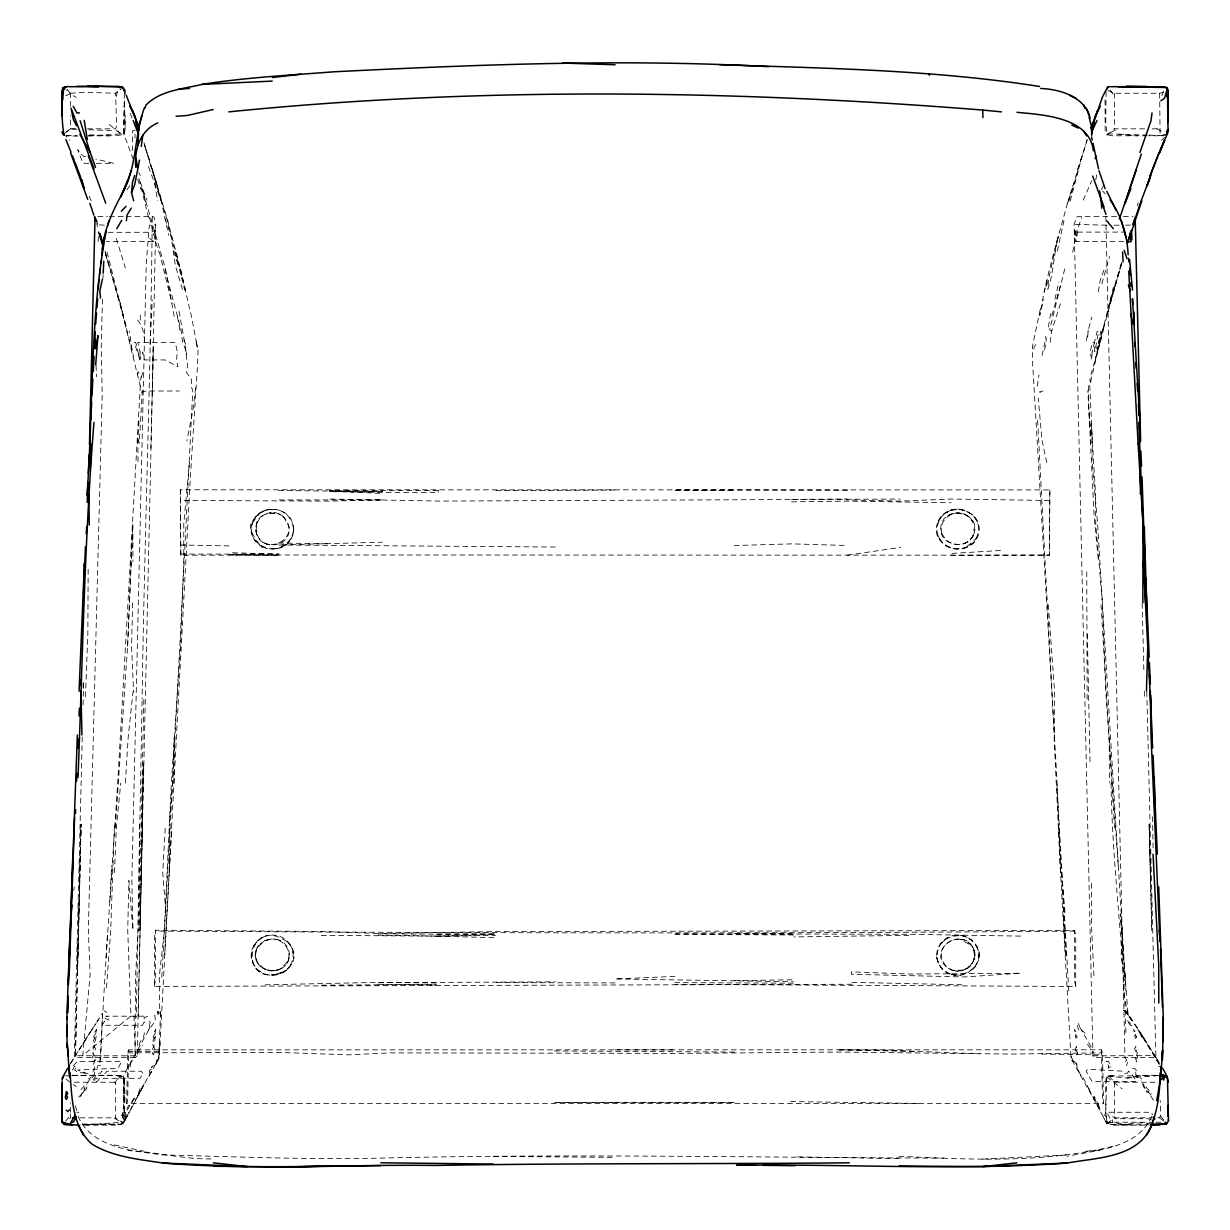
<?xml version="1.0" encoding="UTF-8"?>
<svg xmlns="http://www.w3.org/2000/svg" width="1230" height="1230" viewBox="0 0 1230 1230"><rect width="100%" height="100%" fill="white"/><g stroke="black" fill="none" stroke-linecap="round" stroke-linejoin="round"><path stroke-width="0.75" stroke-dasharray="5 3.75" d="M66.712 131.841L70.51 128.843L70.51 115.728M70.525 106.364L70.525 93.265L66.343 89.959M70.51 1114.072L70.51 1117.824L68.157 1120.422M70.51 1112.197L70.51 1102.833M114.452 1118.439L123.369 1123.067L115.605 1117.824L115.62 1082.231L117.711 1076.127L122.923 1076.496C126.429 1091.441 124.338 1107.753 123.369 1123.067L120.233 1124.558L81.488 1124.758M1105.77 1100.035L1105.755 1112.597L1107.277 1123.574L1114.072 1124.82L1149.266 1124.804M126.613 1103.433L127.736 1052.865L128.781 1049.867L1101.419 1049.82L1102.434 1052.865L1103.556 1103.433L126.613 1103.433L127.613 1100.911L128.781 1049.867M229.626 554.576L279.102 555.176L180.81 555.191L180.318 489.786L1049.867 489.924L1049.359 555.191L229.564 554.961M155.949 1064.042L157.917 1057.569L155.949 1064.042L151.352 1067.363L155.949 1064.042L158.747 1058.876L159.485 1054.125L173.953 783.049L174.107 737.4M1049.867 489.924L1049.359 555.191M1087.12 699.301L1086.767 569.982M1105.047 99.845L1105.14 130.903L1107.092 135.3M88.16 569.352L87.837 633.727L85.362 698.932M139.451 824.438L138.913 930.726L143.849 699.286L142.111 699.301L136.253 1017.487M293.463 532.298L293.463 526.025M1100.865 338.973L1098.651 347.444L1096.514 348.536L1103.864 325.781L1089.78 385.313L1092.225 439.095L1092.117 462.495L1097.606 523.534L1125.911 990.98M135.008 138.037L135.039 134.008M82.256 736.924L74.292 1057.323L134.977 1057.616L135.561 975.774L138.114 930.756M133.347 159.254C129.657 151.536 128.105 143.049 123.861 135.438L125.091 129.534L125.229 115.22M126.137 216.372L152.274 216.526C150.721 377.549 144.402 538.31 142.111 699.301M251.412 952.051C250.674 997.484 321.783 966.365 282.054 937.291A22.355 22.355 0 0 0 262.759 937.291L257.377 940.996L253.472 946.07A19.142 19.142 0 0 0 253.472 964.32L257.377 969.409L262.759 973.099A22.355 22.355 0 0 0 282.054 973.099L287.451 969.409L291.356 964.32M124.384 1111.443L124.245 1077.096L123.969 1100.127L121.847 1124.128L114.405 1125.112L80.611 1125.112M164.682 954.864L169.294 872.362L169.848 828.282M851.944 984.246L154.427 986.414L154.473 935.092L155.487 930.203L321.922 931.479L378.794 933.524L495.736 931.587L1074.636 930.433L1074.666 981.063L1075.727 986.491L675.039 984.369M108.148 232.332L151.352 232.27L155.472 230.102L155.165 241.603L106.533 241.649M152.274 216.526L154.011 217.08L155.687 224.844L152.259 394.246M329.947 499.042L438.541 501.087L900.222 499.042M1106.093 91.604L1105.755 123.615L1107.277 134.593L1111.659 135.761L1146.698 135.807M99.815 1062.628L107.61 932.555M98.2 241.603L98.385 232.332M143.341 763.169L140.02 930.264M150.875 448.289L153.32 346.337L137.237 1055.832L75.43 1055.724L81.088 824.238L75.43 1055.724L74.292 1057.323M141.066 880.603L143.464 763.138L141.988 824.3M138.129 1016.134L142.542 824.208M79.612 880.603L80.965 824.269L77.367 974.867L79.858 880.542M132.64 602.915L131.564 646.826L133.578 692.136M83.04 704.913L83.625 682.05M102.459 299.151L101.229 346.568L102.198 394.276L88.329 930.126L90.128 974.729L82.748 1055.586L130.934 1015.995L127.72 930.126L128.904 880.495L132.948 930.126L131.856 880.495L146.247 263.574L149.307 225.167L155.687 224.844M102.982 278.288L103.089 274.49M106.026 958.401L117.726 782.541L140.297 385.882L140.774 388.265L118.926 299.151M100.676 1060.137L102.536 1013.213L96.017 1023.514L98.846 1018.901M114.39 825.468L110.669 931.694L106.287 989.966M142.311 390.279L139.251 443.031L137.898 439.095L138.99 421.444M161.776 977.45C172.861 781.634 183.07 585.695 192.787 389.818L191.265 387.404L191.619 379.532L186.422 372.382L187.652 365.648L185.53 349.843L182.486 341.417L180.948 329.302L164.897 269.37M88.529 135.9L123.354 133.732L124.476 99.768L125.091 129.534M158.947 1055.801L159.869 1043.24L158.747 1058.876L160.623 1009.845L160.346 1017.456M1105.493 1092.286L1105.955 1079.217L1107.646 1076.127L1115.733 1075.035M115.297 827.975L127.597 646.273L132.84 523.596L132.948 561.51M114.498 872.639L116.297 828.19L120.771 783.064M189.482 462.173L183.777 523.734L183.747 561.464L180.487 646.78L171.37 782.541L164.251 932.079L159.27 976.789L159.731 1012.182L157.732 1011.675L157.932 1015.427L154.719 1015.058L155.549 1020.669L148.599 1030.14L125.783 1071.361L125.783 1074.128L123.169 1076.373L124.614 1080.278M127.597 646.273L132.84 523.596M174.768 737.739L172.707 782.557L169.048 825.422M150.106 344.615L152.274 299.828M1101.419 1049.82L1102.541 1100.373L1103.479 1103.864M1122.329 932.279L1121.053 957.201L1125.096 977.804L1123.052 989.858L1128.141 1015.795L1120.361 913.921L1125.096 977.804M173.953 783.049L190.343 477.363L197.43 366.309L198.061 350.888L195.939 339.741L197.307 347.444L197.676 346.214M109.778 901.19L111.73 865.474M124.245 1080.125L123.415 1095.546L124.276 1115.548M169.294 872.362L171.77 828.159M165.235 828.328L162.729 872.823L166.127 915.673M125.368 783.08L128.181 737.4L133.024 691.675M1075.727 986.491L1075.743 936.061L1074.636 930.433M94.495 1071.976L94.203 1075.051L91.266 1076.988L87.007 1083.707L86.684 1088.565L76.306 1099.743M137.622 374.151L137.822 371.522L141.266 377.303L139.836 380.47M1037.259 386.159L1038.981 374.889M1067.502 203.135C1057.354 240.281 1045.977 277.427 1039.719 315.434L1043.84 299.228M973.991 533.774C981.586 510.558 940.704 504.777 940.735 528.808C940.52 546.981 968.702 550.364 973.991 533.774L971.577 538.279L967.795 541.83L963.059 544.121M1057.831 237.636L1048.652 278.826L1047.776 289.388C1054.033 272.414 1053.449 253.841 1058.553 236.406M1087.658 337.112L1088.258 330.147L1091.886 317.079M1158.491 1075.65L1109.06 1076.081L1106.769 1077.019L1105.755 1112.597L1107.277 1123.574L1112.304 1119.746L1112.673 1122.221M179.026 311.282L185.884 349.182M195.616 387.696L192.864 410.712L186.837 441.063M73.8 890.566L74.231 886.938M124.491 1121.683L126.26 1115.318L124.491 1121.683L125.66 1112.458L124.491 1121.683L121.847 1124.128L78.535 1124.066M180.318 489.786L180.81 555.191M1050.143 342.294L1051.681 330.962L1060.506 303.518M1095.177 361.19L1100.865 330.962M144.371 1032.8L143.556 1037.551L140.404 1041.549L138.529 1046.469M1044.639 349.843L1046.346 339.757L1045.577 335.436M937.491 522.95C928.312 550.379 974.637 559.435 978.834 532.267C982.693 508.236 944.901 500.318 937.491 522.95L942.672 514.955L951.128 510.035C965.027 505.653 981.002 517.338 978.696 532.298L974.898 540.969C967.702 549.718 954.618 551.471 945.209 545.413M936.491 955.203L937.537 948.991L940.55 943.379L948.115 937.291A22.355 22.355 0 0 1 967.41 937.291C1005.125 962.014 943.01 998.145 936.491 955.203C936.645 965.335 944.917 973.191 954.434 975.052M1072.729 252.304L1075.881 234.038L1081.662 217.449M1098.252 291.818L1100.389 279.61L1104.755 267.986M1086.321 340.787L1088.258 330.147M1095.807 179.765L1096.791 174.414M252.258 522.981C244.001 546.059 280.947 559.358 291.402 538.279A19.142 19.142 0 0 0 291.402 520.029C283.93 505.715 260.96 505.776 253.534 520.029C240.204 530.453 276.858 560.265 255.271 540.969C246.876 530.022 252.965 513.879 265.895 510.05L275.797 509.312L268.986 509.405L259.914 513.018L255.24 517.415L252.258 522.981L259.914 513.018M1150.926 858.263L1155.908 1057.4L1093.977 1057.508L1092.932 1055.832L1074.113 224.398L1076.973 216.68L1116.363 216.372M127.09 1114.18L125.783 1117.793M1057.323 251.058L1064.38 218.771M1064.719 268.909L1049.667 329.855L1051.681 330.962M1042.087 355.455L1045.854 338.019M116.343 96.509L117.711 90.19L120.694 89.406M1040.196 309.545L1032.493 346.214L1032.37 358.853L1057.154 783.064L1060.475 872.085L1070.946 1056.508L1071.96 1060.137L1100.466 1110.951L1098.405 1107.43M1126.526 1065.78L1127.51 1062.059M154.427 986.414L155.534 979.003L155.487 930.203M1048.36 326.903L1051.143 311.282M1051.896 315.603L1060.26 286.036M1101.865 283.853L1109.552 256.44M1097.652 350.396L1113.504 286.851M1047.13 280.163L1044.208 291.818L1048.652 278.826M1054.94 299.151L1058.815 281.993M94.725 1066.825L93.741 1070.715L92.019 1072.206M264.65 543.153A17.912 17.912 0 0 0 280.117 543.153C297.629 535.557 287.021 509.205 269.724 512.895C251.397 514.555 251.412 543.107 269.724 544.706M1070.284 200.905L1079.125 167.326M1103.694 327.857C1100.051 346.045 1093.27 362.927 1089.734 380.823L1090.948 381.331L1088.596 386.005L1088.565 402.579L1089.718 421.982L1092.225 439.095M1068.793 201.474L1087.243 139.436M149.322 1025.974L150.137 1022.837L149.261 1020.085M1074.836 230.471L1075.005 241.603L1075.973 241.633L1077.634 232.116L1074.697 230.102L1076.296 235.56L1074.697 230.102M1103.479 328.656L1121.868 262.559M1107.123 314.803L1111.244 299.151M1137.335 205.84L1138.227 202.52M1115.087 285.483L1110.582 301.55L1121.914 262.866M1115.395 284.837L1120.1 268.371M1121.16 263.681L1109.66 302.534M1087.028 140.22L1067.271 203.949L1072.222 188.482M1120.791 266.003L1121.898 262.497M1131.861 1020.623L1125.512 1011.321L1122.052 1009.676L1127.357 1012.475L1152.941 1052.588M130.057 1067.271L131.533 1059.122M1077.542 169.771L1082.031 155.826M141.266 377.303L142.818 372.567M257.208 521.489L255.333 528.808L257.208 536.111M140.174 1088.565L137.13 1096.437M1107.277 1123.574L1114.564 1117.824L1159.659 1117.824L1160.659 1115.072L1160.213 1100.481M87.422 128.843L115.605 128.843L116.604 126.106L115.62 93.265L121.37 88.729M148.599 1030.14L149.999 1026.343M1161.95 95.679L1164.118 90.051M155.472 230.102L153.258 235.637L155.334 230.471M141.773 1088.012L145.94 1080.586M1083.23 200.121L1091.763 180.81M80.627 1096.76L84.578 1087.581M289.158 957.463C286.359 975.083 258.254 975.113 255.486 957.463C252.642 941.135 276.735 932.155 286.129 945.47A15.436 15.436 0 0 1 286.129 964.428M83.256 1092.455L87.007 1083.707M143.218 1086.351L137.714 1096.007L151.259 1071.222M124.737 1120.622L140.943 1090.487L139.236 1091.917M131.764 1107.43L132.44 1105.985L128.412 1113.427M126.367 1117.932L128.181 1114.365M148.799 1076.435L155.672 1064.165M122.662 1116.794L128.597 1105.601L129.919 1105.493L135.531 1097.006L134.439 1097.16L127.981 1109.122L125.06 1112.212L123.338 1112.258L120.924 1116.855L122.662 1116.794L123.046 1118.547M137.237 1055.832L134.977 1057.616M940.873 943.671L948.115 937.291C936.737 943.395 933.001 960.2 942.718 969.409M1151.926 1116.225C1137.781 1148.313 1096.56 1150.081 1067.087 1156.338M87.991 1035.845L82.61 1044.301M1101.327 189.589L1103.956 184.961M140.558 1091.164L140.943 1090.487L135.392 1100.281L136.561 1098.282M86.069 1038.52L78.09 1051.435L97.185 1021.546M72.37 1070.023L74.584 1066.226L76.86 1066.21L74.646 1070.008L76.691 1071.622L88.56 1073.99L77.628 1070.008L118.08 1068.178L121.801 1061.336L77.49 1061.352L72.862 1066.287M92.88 1027.988L91.589 1030.14L95.125 1024.498M70.264 1063.873L76.706 1054.295M70.648 1063.243L80.042 1048.068M149.491 1074.912L151.674 1071.407M92.481 1077.741L94.203 1075.051M88.299 1035.076L90.728 1031.309M126.905 189.866L131.364 183.562M137.376 1052.588L142.834 1045.223M972.915 969.548L976.712 964.443M1035.783 344.707L1033.907 347.183L1034.03 350.704M253.472 946.07L257.377 940.996L262.759 937.291M65.667 1121.13L69.587 1116.164M130.38 1062.72L132.563 1060.076M80.98 1089.672L86.577 1083.153M291.402 538.279L284.96 545.413L279.041 548.273L269.139 548.995M127.182 1067.163L128.95 1065.349M284.684 971.577C293.37 965.15 296.138 952.512 289.373 943.61C247.061 909.693 235.022 992.133 284.684 971.577L272.23 975.236M1161.535 140.266L1164.518 137.422M151.336 1069.024L149.184 1071.069L149.906 1072.729M967.18 546.397L976.651 538.171L972.822 543.245L964.428 548.18C950.636 552.531 934.677 540.939 937.137 526.025L940.827 517.415L945.501 513.018L951.128 510.035M1125.142 1061.475L1126.849 1060.091L1124.743 1057.308M64.683 133.409L70.31 128.935L77.782 129.242M1144.623 128.843L1114.564 128.843L1107.277 134.593L1117.732 128.627M88.499 1078.91L91.266 1076.988M148.507 217.449L138.929 178.442L146.939 200.121M282.346 967.979L277.596 970.27L269.662 970.854L262.313 967.979M947.777 515.77C953.85 511.941 961.645 512.141 967.795 515.77L972.961 521.489M65.79 95.756L70.325 93.665L76.291 97.539M945.516 939.228C953.896 934.554 965.442 934.047 972.792 940.996M1092.932 1055.832L1153.525 1055.617L1155.908 1057.4M269.585 939.259L264.588 940.873L257.162 947.792L255.379 955.049L257.316 962.229L264.588 969.225L272.23 970.962L279.871 969.225L287.144 962.229C292.54 952.697 285.175 940.889 274.89 939.197M135.069 130.149L132.456 130.903L132.333 149.43L134.255 153.442M1043.009 391.002L1039.396 391.924L1043.132 394.276M1107.815 90.451L1114.549 93.265L1159.644 93.265L1163.088 92.419M1167.439 134.085L1160.105 135.761L1148.605 135.807M264.588 940.596L272.322 938.844L277.596 939.612M141.096 392.155L146.57 391.002L179.319 391.017M1088.719 1088.719L1106.554 1123.313C1120.868 1127.449 1136.643 1120.345 1151.634 1124.066M898.992 1156.246C971.454 1159.629 1045.162 1163.595 1116.133 1145.484M1107.646 1076.127L1127.064 1078.064L1142.209 1075.312L1157.015 1075.312M274.936 512.987L264.635 514.601L260.329 517.476L256.363 523.888L256.271 533.697L260.329 540.078C270.8 550.563 291.187 541.062 288.912 526.286L284.022 517.676L279.963 514.54M847.316 555.176L900.637 547.365M1166.271 134.931L1160.105 135.761L1159.644 93.265M100.506 1065.334L97.8 1065.687L96.355 1070.361M1085.875 1151.28L1102.264 1149.819M89.483 134.793L109.086 135.838L122.308 135.023L124.03 132.363L124.261 94.925M1127.064 1078.064L1160.705 1075.328M951.328 510.081L961.03 509.312M87.115 1124.912L121.186 1122.221M70.525 93.265L84.44 92.265L115.62 93.265M982.601 1159.106L1067.056 1154.955M1000.528 550.502L951.051 553.469L951.051 554.576M65.482 1075.881L71.094 1075.635M72.97 1075.558L120.924 1075.389L123.169 1076.373M674.901 976.405L615.077 978.957L793.35 981.755M960.584 939.336C951.805 938.29 943.41 943.948 941.242 952.543L941.934 959.969L946.039 966.303C958.57 979.403 981.832 963.382 973.022 947.623C962.137 926.344 927.697 948.668 945.793 966.334L952.573 970.27L963.152 970.193C979.618 966.027 977.035 941.027 960.584 939.336L971.5 945.747M1147.59 135.131L1107.615 133.839M1149.42 135.069L1164.349 135.884M89.467 135.469L93.019 135.362M555.207 547.027L278.595 544.998L382.422 542.184M734.187 545.551L792.012 543.86L847.731 545.505M321.245 935.369L436.404 936.122L495.475 934.431L378.256 933.816M1074.62 931.079C768.304 933.924 461.88 933.001 155.549 931.079M97.862 216.434L107.548 216.388M265.127 984.83L378.225 982.37L436.404 982.97M127.736 1052.865L280.04 1052.434L348.521 1054.848L390.448 1052.865L676.008 1053.403L839.706 1052.065L1011.091 1054.064L1102.434 1052.865M321.245 985.168L436.404 984.477M1125.527 225.151L1131.154 225.059M908.924 935.369L793.765 936.906M734.418 980.648L793.35 979.787M78.074 1116.425C92.142 1148.251 133.424 1150.973 163.113 1154.955C235.668 1156.692 308.346 1159.813 381.008 1158.107C568.506 1153.54 756.066 1157.584 943.564 1158.122M791.628 501.84L847.286 501.102L951.051 502.778M378.763 982.678L555.268 981.848M495.982 490.616L615.092 490.047M378.225 935.108L436.404 936.122L495.475 935.4M123.354 133.732L124.522 133.716M436.419 934.154L495.49 933.601M674.978 490.647L734.187 490.263M847.731 490.201L674.978 489.909M791.643 499.411L847.301 499.026M793.765 934.954L675.039 934.4M951.082 555.299L1049.405 554.961M1020.546 936.107L908.909 934.277L675.039 933.77M1123.713 241.649L1075.973 241.633M70.51 128.843L76.137 128.843M1152.141 128.843L1159.659 128.843M88.329 135.838L109.086 135.838M88.745 163.298L82.979 163.298L77.705 149.753L83.148 156.118L86.746 156.963M96.432 163.298L113.713 163.298L95.725 159.085M109.409 216.388L124.276 216.372M1106.646 225.182L1074.113 224.398M1114.211 225.182L1119.869 225.182M1077.634 232.116L1124.835 232.101M279.102 499.934L382.884 499.918L329.978 501.117L180.825 500.472M180.825 554.1L279.118 554.1L229.641 552.685M615.092 982.908L495.736 982.616M554.299 1050.943L734.756 1052.081M74.292 1082.231L115.62 1082.231M1109.06 1076.081L1114.549 1082.231L1159.644 1082.231M79.904 1117.824L115.605 1117.824M1153.986 1122.221L1108.983 1122.221L1131.2 1124.897M1155.862 1122.221L1165.241 1122.221M1113.473 1125.142L1147.129 1125.158M615.092 1049.82L675.87 1049.882M77.059 1075.343L70.095 1075.328L116.127 1075.251L122.923 1076.496L119.372 1077.665L114.452 1082.108L116.066 1083.615M793.381 983.185L674.901 982.632M839.26 1049.82L881.018 1050.02L979.818 1053.787M127.843 1051.45L158.27 1051.589M493.291 1156.4L615.077 1157.369M734.679 933.447L793.75 933.878M76.706 1112.258L78.966 1112.274M278.58 490.539L329.456 491.031L382.422 493.43M898.792 1158.583L794.811 1156.861M1123.374 216.372L1133.091 216.48M378.225 984.246L436.419 984.999M1041.564 1054.064L1102.495 1054.848M790.629 1101.588L918.472 1103.433M1049.344 500.472L951.082 499.042L900.191 501.117L847.286 499.918M278.58 543.045L329.456 543.814M180.287 545.013L229.103 545.889M851.944 982.37L965.043 984.83M839.291 1049.882L917.103 1051.45M104.35 225.167L97.478 224.736M436.404 936.122L495.475 937.752M66.389 135.408L77.013 135.838M88.975 129.719L113.222 130.734M127.797 1150.557C156.625 1151.726 184.808 1159.905 213.943 1158.845M77.828 136.053L65.82 135.884L69.987 140.374M951.405 974.391L961.23 975.067M269.724 512.895L277.657 513.479L282.393 515.77M952.573 970.27C965.596 974.76 980.064 960.399 973.022 947.623L967.856 941.919M1132.599 1068.47L1135.09 1068.67L1136.428 1070.715M1118.685 134.162L1137.12 135.838M1103.986 1114.426L1106.17 1116.702M957.878 509.082L964.412 510.127L972.822 515.001L976.651 520.09L978.511 526.04M1109.183 1123.805L1106.554 1123.313L1105.078 1118.931M114.344 1144.961L144.294 1151.28M1158.645 1066.395L1160.643 1066.825M106.718 1012.382L104.227 1010.937M262.697 546.935C275.828 553.392 293.109 544.244 293.478 529.131C292.802 519.229 285.452 510.88 275.612 509.358M961.091 935.354C971.869 937.337 980.11 947.408 978.865 958.524M1151.265 1119.854L1148.082 1118.716L1115.441 1118.716L1114.472 1116.871L1111.505 1116.871L1110.198 1118.7L1106.831 1112.258L1151.203 1112.274L1152.633 1114.764M1058.738 828.19L1066.287 955.51M1106.769 1077.019L1122.114 1088.842M1156.815 128.627L1163.595 132.717M1125.512 1011.321L1127.357 1012.475M941.888 533.697L945.978 540.032L950.344 542.768L957.893 544.69L965.535 542.953L969.793 540.032L972.945 536.034L974.514 526.286L971.439 519.475L965.535 514.601C953.373 508.221 937.644 520.659 941.888 533.697L944.363 535.296M73.308 1084.583L76.291 1086.505M1135.674 1071.976L1135.967 1075.051L1141.671 1078.91M1091.072 1046.899L1079.633 1026.804L1077.234 1025.144L1078.51 1029.695L1080.801 1031.309M109.224 124.568L122.308 135.023L115.605 128.843M149.522 238.405L153.75 241.649M1159.659 1117.824L1163.841 1121.114M1146.037 1087.028L1151.833 1093.993M66.051 1079.033L70.325 1082.646M1081.57 1030.14L1084.952 1033.077M1156.246 1059.676L1160.197 1064.642M1125.235 1011.921L1129.032 1015.765M1102.587 190.988L1105.124 193.817M1129.186 1016.887L1137.289 1027.988M1160.582 1116.164L1164.549 1120.822M1143.162 1083.707L1145.038 1088.012L1151.249 1095.469M137.576 320.015C142.818 326.55 144.756 335.452 144.525 343.724M1087.489 1044.301L1093.147 1051.958M1137.827 1029.71L1144.484 1039.166L1136.412 1026.804M1144.484 1039.166L1139.441 1031.309M67.343 89.359L70.325 93.665M1110.26 90.051L1113.934 95.433M1147.559 1044.301L1155.6 1056.878L1153.248 1053.372M937.844 535.281L940.735 540.893M1103.31 1116.855L1104.571 1119.469M287.451 940.996L292.632 948.991L293.417 958.339M1135.967 1075.051L1137.689 1077.741M1144.1 1038.52L1146.867 1042.886M1144.361 1088.335L1140.917 1080.14M1155.216 1056.247L1159.521 1063.243L1157.584 1060.076M1153.402 1100.281L1148.159 1091.702L1146.914 1092.455L1145.038 1088.012M1159.321 1064.58L1140.425 1033.446L1141.455 1036.905M1083.138 1077.741L1090.672 1092.132M1139.979 1033.031L1142.562 1037.905M1080.986 1075.743L1077.572 1068.885L1075.989 1062.29M138.882 172.738L140.251 175.567M1093.608 1098.282L1094.285 1099.743M1077.572 1068.885L1078.987 1071.976M89.267 196.185L91.281 200.936M183.824 339.757L186.545 346.307M148.476 166.588L161.376 201.474L168.648 235.222M130.211 113.237L131.948 117.957M164.974 218.525L171.093 235.96L184.761 290.126M182.394 289.388L175.367 265.449L171.093 235.96L166.972 219.54L144.494 144.233M976.697 946.07L978.757 952.051L978.757 958.339L974.96 967.011L967.41 973.099A22.34 22.34 0 0 1 948.115 973.099M1078.526 1023.498L1079.633 1026.804M144.694 145.786L161.376 201.474M116.297 238.466L125.414 267.986M96.601 223.568L97.708 226.95M148.138 155.826L157.855 187.36M137.637 179.211L140.973 189.589M109.378 266.003L104.827 251.643L126.352 326.903M173.83 251.212L178.335 265.957L175.782 252.227M152.382 168.971L167.957 221.585L180.395 268.817L191.803 317.909L197.307 347.444M149.368 217.172L158.486 252.119M105.011 251.043L119.064 300.105M143.972 142.572L146.908 152.889M167.71 220.754L167.957 221.585M185.53 349.843L187.575 357.177M96.447 219.294L98.523 226.658M159.331 251.843L171.877 303.195L174.445 318.109M107.041 252.119L133.547 356.393M145.54 201.735L142.25 188.82L165.45 268.909L171.877 303.195M180.395 268.817L186.284 293.663M176.505 253.472L182.148 279.164M120.002 302.088L123.261 315.603M75.522 1105.785L77.229 1112.873M1046.792 462.618L1041.902 439.602L1038.258 398.043M177.458 316.786L179.964 330.301M154.642 183.362L157.625 200.628M132.133 349.843L129.304 330.962M1098.19 558.543L1094.162 516.692L1087.858 390.264M1068.778 990.98L1056.816 782.572M1061.628 872.562L1065.242 915.95M1118.239 865.382L1105.816 692.136L1102.372 602.869L1095.761 523.703L1095.3 490.416L1091.179 421.444M1037.628 420.153L1054.387 737.723L1054.602 692.136L1048.191 602.885M1089.088 413.003L1091.133 443.523M1114.518 828.113L1100.85 601.731M1063.274 915.274L1065.487 954.864M1060.475 872.085L1054.095 737.416M1093.962 975.774L1091.717 930.741L1091.41 880.865M133.947 1015.995L135.546 1055.601M96.048 365.448L96.493 376.657M1142.132 603.423L1143.9 672.087M83.04 683.573L83.271 691.26M1150.665 880.619L1149.204 824.269L1151.757 930.264L1149.081 824.238M1111.059 783.049C1112.089 867.411 1124.558 951.221 1125.942 1035.583M1146.791 691.598L1150.88 856.388M1105.832 216.372L1124.989 1057.662M123.446 1077.511L123.969 1100.127M1144.3 691.26L1144.469 698.932M1087.32 634.25L1090.057 763.307M1152.495 816.705L1153.125 848.577M140.281 315.111L140.358 323.598M1109.214 737.739L1109.46 782.541M137.898 439.095L138.052 462.495M1114.549 93.265L1114.564 128.843M1114.549 1082.231L1114.564 1117.824M258.531 964.412A15.452 15.452 0 0 1 258.531 945.47M140.066 351.934L139.943 359.898L134.255 342.417L135.777 342.478L139.943 359.898L142.68 351.934L144.54 359.929L164.989 359.929L177.935 366.725L176.505 359.929L177.381 351.934L175.29 342.509L137.791 342.509L140.066 351.934M1092.102 351.918L1091.733 359.837L1090.103 351.934L1092.378 342.509L1094.392 342.478L1097.175 331.362L1098.713 331.3L1094.792 351.719L1094.392 342.478L1092.102 351.918M155.426 1036.26L153.842 1046.638L152.474 1049.021L153.627 1050.897L152.274 1053.249L153.442 1054.956L154.826 1048.836L152.658 1044.777L154.042 1042.394L152.858 1040.703L155.426 1036.26M155.764 1029.356L154.227 1038.32L153.027 1036.998L154.411 1034.599L153.166 1033.815L155.764 1029.356M96.201 1036.26L94.403 1046.638L92.865 1049.021L94.172 1050.897L92.634 1053.249L96.14 1057.954L93.449 1064.35L94.925 1059.814L93.588 1061.874L92.235 1061.029L93.757 1058.676L92.434 1057.323L95.525 1048.836L93.08 1044.777L94.633 1042.394L93.296 1040.703L96.201 1036.26M96.57 1029.356L94.848 1038.32L93.48 1036.998L95.048 1034.599L93.649 1033.815L96.57 1029.356M124.799 1119.5L124.276 1121.914L121.847 1124.128L124.799 1119.5M1108.768 1066.226L1108.092 1068.255L1111.028 1066.21L1108.368 1061.336L1106.108 1061.352L1108.768 1066.226M1128.371 1071.207L1127.526 1073.283L1124.712 1073.283L1123.405 1071.222L1087.751 1069.331L1086.059 1071.222L1092.009 1081.462L1136.505 1081.401L1131.323 1073.221L1128.371 1071.207M1076.327 1046.638L1075.343 1048.836L1076.727 1054.956L1077.895 1053.249L1076.542 1050.897L1077.695 1049.021L1076.327 1046.638M1135.767 1046.638L1134.644 1048.836L1137.735 1057.323L1136.412 1058.676L1137.935 1061.029L1136.582 1061.874L1135.075 1056.632L1137.535 1053.249L1135.997 1050.897L1137.304 1049.021L1135.767 1046.638M141.542 1075.604L139.989 1078.295L99.476 1078.295L97.508 1081.462L95.325 1081.447L97.308 1078.28L95.663 1078.233L93.665 1081.401L92.388 1081.293L96.094 1075.451L98.846 1073.221L100.491 1073.267L101.798 1071.207L102.644 1073.283L105.457 1073.283L106.764 1071.222L141.296 1071.222L142.895 1073.283L141.542 1075.604M144.048 1022.422L142.373 1025.282L102.059 1025.282L105.442 1020.008L104.642 1017.963L108.255 1020.008L109.578 1017.933L105.795 1016.195L147.769 1016.18L143.925 1017.933L145.494 1020.008L144.048 1022.422M1077.142 1036.998L1075.942 1038.32L1074.405 1029.356L1077.003 1033.815L1075.758 1034.599L1077.142 1036.998M1136.689 1036.998L1135.321 1038.32L1133.599 1029.356L1136.52 1033.815L1135.121 1034.599L1136.689 1036.998M1019.547 973.268L964.182 976.958L851.375 974.283L851.375 971.854L908.232 974.022L1019.547 973.268M615.092 1102.326L554.13 1102.434L735.079 1102.434L615.092 1102.326M438.218 490.539L329.532 490.493L382.545 491.646L329.594 491.631L382.576 492.384L438.28 492.4L438.218 490.539M1131.923 1025.359L1130.262 1025.297L1126.864 1020.024L1131.923 1025.359M1094.639 1097.006L1093.762 1096.76L1100.204 1108.707L1094.639 1097.006M1073.775 1061.613L1071.96 1060.137L1077.003 1064.258L1072.837 1060.521L1070.946 1056.508L1073.775 1061.613M159.024 1013.566L157.732 1011.675L159.593 1014.965L159.024 1013.566"/><path stroke-width="1.5" d="M61.7 115.681L62.023 91.22L62.745 88.037L67.604 86.361M1160.136 1072.837C1159.936 1093.901 1157.384 1116.194 1146.729 1134.767M1151.895 744.212L1151.957 735.017L1152.664 747.902M1162.965 1041.564L1163.149 1016.979M67.02 1016.979L67.05 1047.222M78.028 777.391C82.656 659.049 84.455 540.447 93.987 422.336M1142.839 602.915L1143.039 525.133L1138.78 422.274M69.203 974.637L74.584 817.443M67.665 1012.844L68.204 996.115M1123.067 261.944L1122.59 251.981M90.39 467.216L90.789 443.753M66.927 86.73L64.221 87.053C60.593 101.69 61.931 121.755 63.883 135.146M87.222 502.424L87.914 482.391M135.807 167.357C134.193 149.599 140.22 130.334 157.824 122.892M89.467 444.737L95.033 217.08L96.493 221.661M1162.765 1050.312L1160.428 1079.017M82.702 622.303L83.025 610.864M83.517 593.706L85.439 546.612M1146.452 691.029L1147.744 646.549L1143.316 561.987M66.835 1018.917L69.603 941.488M67.05 1025.359L67.02 1036.29M67.466 1012.444L67.835 1001.358M72.847 854.25L68.326 984.83L77.352 735.017M75.507 813.537L75.63 809.709M76.629 780.989L76.89 773.316M77.751 748.424L78.09 738.846M79.074 691.306L84.378 563.202L84.455 566.907M144.464 107.717C134.347 134.408 137.207 165.343 123.338 191.373C112.606 211.16 102.505 231.886 102.029 254.825M137.975 144.956L138.744 125.967L142.111 115.312M86.992 495.121C93.48 407.115 89.575 317.401 106.303 230.579M79.043 715.906L79.366 708.249M80.365 685.31L80.611 679.575M94.479 348.782L95.325 331.67M88.314 473.335L89.144 454.808M89.652 443.599L90.374 428.624M90.835 419.261L91.666 402.41M1160.505 1077.28L1161.012 1066.871L1160.536 1070.269M92.035 395.091L92.85 379.04M1162.458 1059.937L1163.334 1018.917L1158.722 886.938M93.249 371.568L94.08 356.377M124.799 94.11L125.029 90.328L122.385 87.069L93.634 86.131M98.277 289.219L98.861 279.779M86.254 533.712L86.73 526.348M1167.193 129.98L1166.916 133.655L1168.023 129.534L1167.393 88.637L1165.302 87.084L1126.465 86.162M1167.747 122.631L1167.808 115.251M95.694 364.833L97.954 335.606L95.648 348.705M95.648 324.028L96.524 313.158M96.97 307.731L97.708 298.675M1161.766 1057.861L1162.365 1050.666M133.624 200.736L131.533 192.649L132.41 182.67L134.593 175.613M1166.686 96.77L1167.393 88.637L1164.426 98.4L1160.874 100.768M62.053 1083.999L62.069 1121.345L64.621 1124.312L68.373 1124.42M1091.687 135.269L1091.425 125.967L1089.104 117.296M101.075 263.589L101.49 260.037M70.725 915.92L72.032 905.049M1167.793 116.558L1168.269 91.158L1166.947 87.515L1118.116 86.746M62.13 1080.847L61.869 1121.914L64.329 1124.574L78.828 1125.112M141.296 146.462L142.757 135.269M1095.269 158.67L1095.669 155.641L1093.04 143.264M102.413 249.828L104.012 237.636M126.383 220.616L127.136 214.85L131.287 208.101M99.599 274.382L100.337 268.986M1152.049 112.929L1150.942 120.955L1139.918 152.459M1160.182 1080.832L1156.677 1100.696M1167.977 1116.256L1167.9 1105.34M103.182 273.168L103.781 261.283M139.513 160.085L134.746 184.531L131.533 192.649M1091.64 134.393L1094.3 121.293L1091.871 128.212M1168.408 129.073L1167.439 134.085L1166.271 134.931M107.933 225.044L108.763 221.108M102.444 279.087L99.861 290.864L100.491 298.106M1091.671 128.181L1102.557 96.709L1107.8 86.715M1155.139 162.345L1146.96 185.945L1150.711 175.567M1091.179 128.089L1095.653 115.282L1100.373 106.287M145.063 108.056L145.878 105.134C160.484 90.221 183.009 89.006 202.197 84.378C245.877 77.398 290.142 75.215 334.206 71.77C478.993 64.56 624.102 58.656 769.011 66.712M1131.908 229.595L1127.433 243.202M1119.392 219.078L1141.317 154.088M1127.449 242.587L1130.262 233.685M1141.824 200.767L1131.969 230.348M1135.767 216.818L1140.272 203.411M1140.825 201.735L1149.912 177.919M126.213 184.961L131.195 170.693M1091.102 128.089L1092.917 122.892M1095.192 116.988L1097.79 109.916M1136.351 169.771L1124.758 203.949L1130.97 188.482M1159.644 152.812L1164.549 140.22L1149.712 176.151M1155.708 160.915L1157.399 156.61M127.935 179.734L120.648 197.061L125.399 186.514M62.346 1079.202L63.622 1075.973M1166.686 135.5L1157.968 155.18M1131.923 239.742L1131.569 230.102L1129.709 234.484L1131.093 241.633L1127.403 241.649M121.755 220.262L116.773 228.719M1092.84 129.365L1096.976 120.54M68.188 1068.194L69.572 1065.318M61.946 1078.772L67.343 1068.732M1151.757 1125.25C1138.38 1158.137 1096.837 1157.492 1067.317 1163.042C957.355 1170.852 847.055 1163.749 736.924 1165.302M76.337 1116.871L73.493 1121.945L70.51 1123.205L75.261 1114.749M1161.458 1079.586L1164.195 1075.589M126.044 206.348L121.37 211.222M1150.88 1124.958L1165.917 1124.128L1168.5 1121.007L1167.455 1077.495M1106.985 88.775L1108.691 86.792M69.541 1109.767L67.819 1111.489L66.266 1110.183M1132.692 224.736L1135.182 217.264L1140.61 440.817M1152.864 1120.422L1154.878 1118.716L1153.832 1116.871M213.174 109.531L187.314 115.466L176.09 116.266M272.46 77.536L300.843 74.2M79.443 112.822L77.044 113.099L73.231 106.287M899.099 1166.04L983.047 1166.563L1016.841 1162.842M228.765 111.869C479.193 86.623 732.065 90.098 982.724 110.054L1001.405 111.869M178.734 89.175L189.497 88.468M272.199 81.103L202.197 84.378M983.047 1166.563L1067.317 1163.042M849.346 1162.796C711.324 1164.149 573.257 1163.057 435.266 1165.44C344.477 1164.303 253.488 1170.36 162.852 1163.042C138.929 1159.29 113.175 1157.107 92.081 1144.177C71.909 1126.695 71.94 1097.283 70.033 1072.837M380.808 1165.594L286.636 1166.947L213.697 1166.255M286.636 1166.947L331.07 1166.04M77.059 86.361L118.541 86.361L122.8 87.607L124.245 91.158M68.726 86.715L98.738 86.546M1151.065 1124.789L1160.105 1124.743M1109.829 86.715L1146.575 86.546M72.386 1117.824L76.137 1117.824M1128.756 271.077L1138.104 443.753L1139.38 443.753M1151.634 1124.066L1165.917 1124.128M736.924 1165.056L755.62 1165.256M763.092 1165.333L794.872 1165.686M380.823 1162.796L493.23 1164.057M1017.01 112.314C1042.579 114.805 1089.519 117.004 1093.378 150.875M719.381 64.667C826.16 68.311 933.847 69.833 1039.565 86.484M562.448 63.053L615.092 64.76M119.079 87.484L122.8 87.607M87.161 86.284L98.492 86.761M162.852 1163.042L247.122 1166.563L213.328 1162.842M1040.672 88.468C1060.137 89.237 1085.152 96.724 1090.118 118.265M1162.396 1075.866L1165.763 1076.957M62.745 88.037L64.959 88.868M1165.563 1075.189L1167.009 1075.85M1071.73 124.999L1078.28 128.089M1069.731 95.31L1076.342 98.492M69.987 1124.159L71.724 1125.112L61.869 1121.914L61.792 1119.5M1110.06 199.814C1121.391 215.558 1127.264 235.361 1128.141 254.825M1165.241 1122.221L1166.963 1123.574M1106.692 220.754L1113.396 228.719M62.069 132.363L64.621 135.346M1166.009 1074.128L1162.442 1068.101M1083.645 131.21L1086.582 135.869M79.873 134.378L90.251 152.459L95.51 167.326M1085.706 107.717L1088.396 112.545L1088.642 115.558M1126.972 258.608L1124.189 250.305M78.413 1125.25L83.471 1135.167M76.475 125.706L73.323 119.464L71.079 108.209L94.11 168.971M126.183 95.11L139.067 128.089M1116.041 210.207L1106.831 191.373M133.194 120.54L138.529 134.393M129.796 106.287L134.516 115.282L138.99 128.089M1092.686 176.09L1103.986 206.978M65.897 139.513L71.002 152.197M72.339 155.58L74.353 160.653M88.36 155.826L105.688 203.135M70.525 152.812L87.73 199.337M75.03 162.345L80.657 177.228M132.379 109.916L134.977 116.988M1098.974 170.693L1105.109 188.621M1099.635 191.019L1101.127 200.413L1105.955 214.374M62.315 131.994L63.13 134.362M1083.753 104.95L1084.891 108.332M89.898 203.411L93.834 215.142M90.251 152.459L80.104 120.709M1126.157 237.636L1121.145 220.647M1128.402 285.053L1130.309 290.864M94.403 216.818L95.51 220.201M84.455 188.82L81.288 178.873L83.655 187.637M98.6 232.07L103.12 246.292M103.474 245.831L99.907 233.685L103.289 246.261M1166.947 1076.496L1168.377 1082.031M1091.487 136.93L1092.255 140.097M137.253 122.892L138.898 129.95L135.869 121.293L137.329 129.365M1098.574 168.879L1095.669 155.641M1130.893 314.219L1132.784 323.767M84.209 120.386L87.345 139.59M136.023 158.132L137.514 167.849M1129.786 268.248L1130.508 275.136M1128.479 258.269L1128.894 261.821M1139.933 421.244L1132.461 298.675L1132.738 304.394M1129.555 259.515L1132.538 290.019M69.572 1077.203L67.219 1043.455L68.265 1056.063M1138.104 443.753L1143.039 525.133L1145.591 603.008M1101.127 200.413L1101.773 208.208M1168.377 1119.5L1168.5 1121.007M1159.29 930.218L1159.721 935.861M929.327 74.2L929.419 75.322M1149.435 674.716L1150.05 683.942M1131 282.685L1131.246 286.467M1135.843 362.696L1136.197 368.354M1137.12 383.468L1137.581 391.017M1147.744 646.549L1152.233 734.956M1145.115 566.83L1142.024 476.948M1145.73 577.962L1149.22 657.112M1153.079 755.266L1157.292 854.204M1138.35 404.193L1138.965 415.463M1139.595 426.718L1140.425 441.724M1134.721 342.601L1134.906 346.199M1153.064 854.25L1158.691 964.412L1158.783 1003.05M1160.536 948.884L1162.427 1007.109M1133.46 319.646L1133.645 323.459M69.157 1066.871L69.495 1073.805M1140.856 451.072L1141.548 466.016M62.423 91.328L62.761 99.768M1149.45 662.816L1150.25 683.711M1159.936 941.642L1150.988 734.956L1150.311 691.06M95.002 339.296L95.294 346.768M1144.315 526.44L1147.39 628.299M1150.665 695.104L1151.342 716.014M982.724 110.054L982.97 117.588M80.98 691.045L81.933 734.956M1134.029 312.036L1134.26 324.612M88.806 493.937L89.283 525.056M1154.309 777.345L1154.724 811.662M1140.164 467.216L1140.41 493.907M66.435 1091.533L65.282 1097.483L66.358 1099.451L67.619 1097.298L66.389 1095.576L67.665 1093.424L66.435 1091.533M1164.702 1076.65L1163.611 1080.094L1162.273 1074.851L1163.549 1074.713L1164.702 1076.65"/></g></svg>
